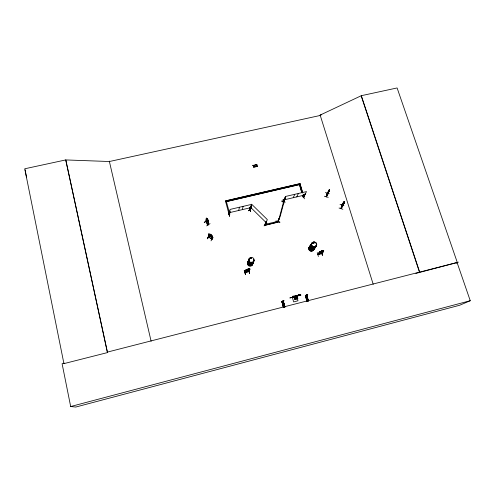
<?xml version="1.0" encoding="UTF-8"?>
<svg xmlns="http://www.w3.org/2000/svg" width="495" height="495" viewBox="0 0 495 495"><rect width="100%" height="100%" fill="white"/><g stroke="black" fill="none" stroke-linecap="round" stroke-linejoin="round"><path stroke-width="0.74" d="M283.957 300.774L283.115 300.799M283.313 300.787L282.261 301.857L283.975 300.83M344.266 201.855C337.089 213.494 347.366 193.922 343.245 205.202M212.064 238.961L208.587 237.012M278.184 221.135L278.004 221.574L280.127 216.606L285.541 196.348L283.084 202.065L285.572 196.459L306.504 191.577L303.751 197.078L303.361 197.01L303.85 196.787M283.276 202.034L283.27 201.719M208.785 237.26L208.828 234.203L209.15 234.395L208.853 237.383L208.643 236.95M211.631 238.875C211.148 238.609 212.677 235.533 211.947 236.183M278.072 221.463L278.017 221.048L278.091 221.395M341.828 205.215L342.094 205.023M341.841 205.085L341.148 208.519M327.115 193.533L329.392 189.573L327.523 194.294M327.436 193.186L326.341 196.843L327.362 193.229M206.347 221.624L206.211 221.909L205.982 221.432L208.401 224.736L208.649 221.407L206.347 218.14L206.007 221.463M206.149 221.859L206.316 218.437L206.155 221.748M206.347 218.14L206.495 219.953L208.537 222.441M207.108 218.734L207.083 219.118L206.755 218.728L206.706 219.44L208.185 221.537L207.919 219.805L207.145 218.71L207.089 219.978L207.801 220.993L207.857 220.287M206.662 225.881L210.041 223.616M207.3 219.007L207.758 219.662M207.603 220.226L204.212 222.416L207.046 220.597M207.919 219.805L207.894 220.182M206 221.519C209.694 231.982 208.401 214.725 208.036 224.538L208.29 224.705M208.018 224.47L208.395 221.383M207.454 238.726L209.459 235.224L210.288 235.28L209.564 234.444L211.551 235.589L210.777 235.558L211.52 236.418L210.517 235.49C207.875 234.661 205.444 243.559 209.373 235.267L207.281 238.677M328.371 193.174L329.348 189.56M266.347 221.185L265.103 224.278L265.357 224.526C268.667 217.509 264.225 223.963 265.382 224.433M265.196 224.223L265.499 224.445L265.326 224.099M208.803 233.968C209.936 234.166 207.987 233.615 208.723 234.915L209.125 235.502M208.587 237.043L208.865 233.956M209.15 234.395L208.785 237.346M229.884 211.934L229.519 214.49L229.142 214.552L229.494 214.465L230.014 211.173L229.655 211.26L229.148 214.583L230.033 209.428L251.448 204.429L250.006 209.701C251.138 209.187 249.635 209.781 249.728 209.633M250.476 209.515L250.26 209.422M210.09 234.166L209.985 235.304L211.087 235.942L211.192 234.809L210.053 234.135M210.282 234.345L210.994 234.754M210.059 234.525L209.459 234.302L209.397 234.958L211.674 236.282L211.21 234.859M211 240.848L213.153 237.464M212.021 236.065L212.027 239.023M212.33 235.973L211.959 239.209L212.367 235.991L209.23 234.085M307.432 299.822L307.544 299.395L307.11 299.289M313.91 242.952L313.49 242.513M314.777 246.85L314.82 246.448M307.011 299.704L307.123 299.277M283.258 202.028C283.394 199.021 286.791 195.451 283.66 201.787M251.936 261.904L252.116 262.084M251.213 257.876L250.885 258.303L250.823 257.771M225.46 200.939L300.001 183.676L225.46 200.939L229.037 214.347L229.816 214.075L229.055 214.255M225.64 201.774L300.218 184.394L226.394 201.595M226.401 201.595L229.804 214.168M342.856 205.388L344.062 202.214M228.566 212.534L229.606 216.389L228.504 212.609M229.154 214.558L229.538 214.372M329.163 190.204L328.6 192.413M343.877 205.586L340.034 204.441M238.726 210.48L239.431 207.232M318.322 254.399L317.877 254.603L321.472 253.644M306.393 295.193C306.38 296.035 305.446 295.175 306.838 294.816M329.218 193.755L325.438 192.524M308.107 301.01L306.083 295.199L308.008 301.04M242.352 209.626L243.113 206.378M285.213 202.158L281.333 201.081M252.92 165.361L253.248 165.212L253.941 165.949L252.92 165.361L253.83 166.196L252.939 165.281M254.053 166.277L254.733 167.001L254.053 166.277L253.483 167.211M254.238 164.99L253.941 165.949M254.145 166.11L255.043 166.933L254.145 166.11L254.529 164.922M256.422 165.392L255.42 164.724L256.422 165.392L256.726 164.427M307.63 294.649L307.011 294.692M249.728 209.744L250.068 209.397L249.765 209.651M307.791 294.816L307.457 294.766M257.542 166.289L256.645 165.472L257.542 166.289L256.54 165.714L255.971 166.648M245.421 272.429L245.044 272.596L245.904 269.948L247.234 269.521M283.091 202.028L283.196 201.607M283.227 202.065L283.301 201.675M279.18 218.462L279.409 218.153L277.85 221.451M284.551 198.377L284.594 198.755L285.071 198.439M279.892 222.1L276 220.993M277.881 221.5L277.93 221.147M248.682 210.752L251.559 208.03L248.558 210.641M278.803 219.7L284.142 199.726M250.507 206.384L250.903 206.434L250.507 206.384L249.641 209.744L250.365 209.769L251.336 206.458L250.971 206.297L251.336 206.458M342.893 205.326L343.431 203.303L343.542 203.649L344.316 202.294M249.981 209.509L250.866 206.304M250.637 211.39L249.542 207.628L250.649 211.439M343.115 203.42L342.373 206.267L343.536 202.665L343.153 203.439M344.124 201.805L341.927 205.413M343.264 205.462L343.221 205.085L341.049 208.624M344.334 202.238C343.122 205.765 345.114 200.679 343.994 202.69M342.856 209.267L339.069 208.024M328.692 190.996L328.036 193.31L329.379 189.851L328.68 191.615L328.612 191.305M275.932 221.215L279.848 222.274M328.228 193.39L328.457 193.106L326.378 196.769M329.398 190.191L329.014 191.386M328.222 197.344L324.367 196.237M326.205 196.8L327.306 193.062M208.383 224.681L206.093 221.463M328.6 191.336L328.012 193.403L328.587 192.406M255.952 166.722L256.336 165.553L255.42 164.724M256.627 165.547L257.016 164.365M253.465 167.285L253.848 166.116M246.386 269.744L245.86 269.954L245.384 271.241L245.644 270.431L249.245 269.453M245.464 272.25L246.25 270.171L245.848 270.122L245.087 272.578L249.028 271.551L248.651 271.421M245.433 272.479L246.213 270.029M249.053 271.532L249.851 268.927L247.339 269.231L246.832 270.66L248.063 270.338L248.471 269.268M245.557 274.44L244.425 270.542M247.364 269.732L248.125 269.62M247.574 269.181L248.379 268.983M247.686 269.818L248.991 269.212L248.026 269.744L248.787 269.855L246.473 270.437M264.07 225.887L266.941 223.196M248.385 269.373L248.923 269.633M248.663 268.859L248.509 269.175L249.14 269.107L248.719 270.171L246.17 270.827L246.56 269.738L247.265 269.478M264.905 225.299L277.93 222.113L264.905 225.299L264.732 224.47L277.72 221.376L277.893 222.206M265.499 224.445L267.306 219.576L251.615 204.2L250.73 207.479L266.174 222.632M248.985 271.6L249.82 269.138L248.564 271.526L249.022 271.371M249.455 269.231L248.651 271.439M249.282 270.183L249.82 268.983L249.455 268.983M245.588 270.728L249.047 270.091L249.851 268.927M249.035 270.808L249.604 273.475M314.492 246.572L314.826 246.634M313.242 242.55L313.366 243.082L313.892 242.927M313.335 242.575L313.434 242.971L313.824 242.785M282.713 199.912L283.864 203.581M283.604 201.595L284.767 198.947M277.98 221.042L279.267 218.116M343.542 202.969L342.899 205.307L343.969 203.278M251.169 258.173L250.891 257.808M328.364 191.503L328.717 190.711M318.322 254.257L317.821 254.455L319.937 251.701M293.226 197.722L294.76 194.318M303.546 197.016L303.874 196.948L303.447 197.053M296.771 196.892L298.355 193.477M283.74 201.638L283.375 201.75L283.746 201.496M245.421 272.256L245.031 272.429L248.948 271.464M299.091 295.639L300.873 295.125L295.781 296.239L300.842 295.014L295.713 296.418M282.911 301.078C281.872 301.82 283.437 300.768 282.28 301.913L283.152 301.628M229.507 214.366L229.16 214.273M303.243 195.123L304.369 198.829M303.188 194.64L303.837 196.812L303.095 196.991L302.717 195.438M303.404 197.14L305.421 193.545L305.112 193.755M303.732 196.911L305.421 193.545M65.86 160.225L107.514 352.576L63.929 363.627L24.75 168.783L65.717 159.928L109.395 161.519L320.308 115.446L320.191 115.063L361.319 95.69L397.108 87.949L457.293 262.461L107.409 352.094M327.115 193.588L329.379 189.851M328.996 190.804L328.21 192.716L328.68 191.924M326.186 196.713L328.457 193.106M212.268 236.926L211.823 237.074C206.434 233.436 209.886 237.049 212.231 236.907M305.99 295.28L305.774 295.868L307.593 294.964M341.822 205.079L340.876 208.655M343.481 202.69L344.242 201.57M343.722 203.86L344.006 203.426M343.295 205.178L340.975 208.29M341.123 208.346L343.351 205.128M298.207 295.094L299.951 294.5L294.834 296.4L299.982 294.618L295.8 296.394M283.672 307.277L281.933 301.412L283.387 307.352L281.853 301.505L283.295 301.139L284.922 306.95M282.032 301.387L281.773 301.529M318.774 253.131L319.442 252.233L323.266 251.287M282.367 301.424L282.855 301.121M319.832 252.029L320.147 251.8L317.951 254.609M320.147 251.8L318.279 254.263M282.138 302.148L283.412 301.888M283.072 300.886L282.639 301.276M283.282 301.139L284.897 307.178M321.558 250.953L320.438 251.479L323.779 250.748L321.7 253.638M321.719 250.909L322.499 250.718M321.929 251.423L321.156 251.621M322.523 250.977C323.315 249.777 319.826 251.726 320.29 252.537L321.484 252.227L322.424 251.039M322.752 250.612L322.573 250.953M322.307 251.144L322.072 251.51L323.452 250.736M318.396 256.447L317.252 252.586M321.311 253.595L323.297 251.027C323.934 251.274 322.121 253.947 321.286 253.57M321.311 253.737L323.693 251.076M282.967 305.39L284.309 305.031M283.171 306.127L284.507 305.786M283.357 306.782L284.699 306.424M297.755 298.621L294.989 299.395L294.432 297.328L297.155 296.604L297.755 298.621L297.155 296.604M295.243 297.099L294.024 297.346L295.911 296.189L295.367 296.845M294.816 297.353L294.061 297.458L295.948 296.301M295.397 297.254L295.583 297.866L295.397 297.254C296.61 296.208 297.136 297.978 295.583 297.866M296.691 296.462L292.397 297.606L293.677 301.931L297.984 300.774L297.346 298.615M295.948 299.104L295.694 298.262L296.734 297.854C297.582 299.122 294.575 298.869 296.913 298.473M294.989 299.395L294.432 297.328M295.694 298.262L296.734 297.854M306.95 301.319L305.446 295.422L307.302 301.22M305.656 296.152L306.9 295.899M307.098 301.492L305.365 295.503L306.69 295.169L308.435 300.929L306.566 295.206M306.485 299.376L307.828 299.023M306.714 300.094L308.038 299.753M306.9 300.743L308.224 300.409M251.54 208.098L248.7 210.79M291.741 297.613L295.354 296.35L289.965 297.94L295.354 296.35M295.633 296.443C298.12 295.663 293.263 297.421 295.812 296.227C294.265 295.676 288.678 296.864 295.868 296.381M295.404 296.957L295.75 296.796M245.737 271.409L249.325 270.177M245.625 270.672L249.56 269.701M296.344 298.887L296.288 298.893M321.936 252.512L322.554 252.11M415.831 273.413L457.293 262.461M208.649 221.407L208.414 220.925M319.492 252.747L319.238 252.518L323.099 251.565M246.3 270.858L247.556 270.289M321.632 251.534L322.919 250.977L321.83 251.547L322.381 251.714L320.154 252.264L321.292 251.677L320.735 251.528L321.54 251.491M246.46 270.431L247.475 269.88L246.751 269.756L247.785 269.744M306.083 295.162L306.516 295.218L308.187 300.997M456.371 263.266L458.358 262.09M320.779 252.165L319.646 252.747L321.886 252.172L321.311 252.023M306.269 295.41L305.786 295.923L306.671 295.701M248.942 269.645L246.368 270.276L248.447 269.398M294.11 296.264L292.514 296.635L295.577 296.282M457.095 262.579L470.25 300.719L459.645 305.254L75.76 407.051L70.68 406.531L62.092 363.695L64.319 363.12M319.894 251.708L320.451 251.485M307.024 299.692L307.445 299.809M318.335 254.436L320.568 251.497L321.298 251.231M313.354 242.408L313.836 242.476M314.597 246.442L314.907 246.529M250.86 257.672L250.557 258.142M251.151 258.359L250.575 258.031M320.098 252.11L320.772 251.794M305.508 295.484L305.267 295.546M247.506 270.295L248.54 270.264L247.778 270.159M211.971 239.085L208.797 237.241M244.264 270.586L245.545 274.484L244.252 270.592M295.051 297.285L295.781 296.907M306.325 295.267L306.764 295.156M294.389 297.377L297.111 296.654M295.725 297.699L296.616 297.464M70.68 406.531L470.25 300.719M322.319 251.188L321.014 251.479M306.764 295.082L308.267 300.972M245.885 270.258L246.25 270.171M249.492 269.373L249.857 269.28M247.036 270.115L248.273 269.806M320.766 251.93L321.967 251.639M319.454 252.766L322.474 252.023M317.864 254.442L321.614 253.496M230.051 211.309L229.655 211.26M229.476 212.646L250.563 207.708M284.173 199.838L304.796 195.011M303.15 196.886L303.893 196.713L303.243 194.535M254.733 167.001L255.061 166.852M321.688 114.735L320.141 115.075L373.199 284.26M283.765 307.247L282.2 301.424M295.67 296.14L296.183 296.177L295.701 296.251M250.847 257.66L251.349 257.951M294.073 296.152L295.775 296.115M249.22 269.472L249.629 269.447M246.968 270.084L247.543 270.165M319.646 252.704L321.292 252.481L322.579 251.466L320.117 252.091M245.371 271.198L245.774 271.39M210.047 234.642L211.148 235.286M208.754 234.327L209.076 234.512M206.304 218.165L207.108 219.167M250.148 209.447L250.458 209.676M318.761 253.087L322.598 252.097M283.48 305.724C284.718 306.195 283.326 304.53 283.542 305.774M207.139 219.273L208.376 220.949M361.319 95.69L419.661 272.095M361.202 95.912L419.494 272.207M321.54 252.221L322.517 255.439L321.379 252.221M300.001 183.676L302.81 193.087M299.951 183.787L302.544 192.468M301.851 192.536L299.475 184.567L301.802 192.642M302.662 195.537L303.095 196.991M296.288 297.019L296.474 297.631M296.585 298.021L296.839 298.862M295.843 298.095L296.022 298.708M305.681 295.441L307.383 301.208M305.446 295.422L307.203 301.251M246.145 270.208L245.644 270.431M283.165 301.096L284.749 306.999M283.288 301.919L284.718 307.005M283.202 301.938L284.656 307.018M283.146 301.938L284.582 307.03M283.029 301.981L284.489 307.061M282.187 301.424L283.845 307.234M281.933 301.412L283.573 307.506M249.468 268.927L246.355 269.695M248.682 270.19L249.542 273.494M109.302 161.116L151.117 341.265M65.717 159.928L107.409 352.496M25.084 169.797L26.482 177.024M248.54 260.463A2.605 2.537 20.6 0 0 250.451 264.293A2.605 2.537 20.6 0 0 253.298 261.162L253.316 261.193A2.617 2.543 20.6 0 1 251.868 264.175A2.605 2.537 20.6 0 1 248.626 263.297A2.605 2.537 20.6 0 1 248.917 260.048A2.617 2.543 20.6 0 0 248.626 263.272A2.617 2.543 20.6 0 0 251.868 264.175A2.605 2.537 20.6 0 0 253.261 261.261M253.551 259.256A2.673 2.593 20.6 0 1 252.58 262.796A2.673 2.593 20.6 0 1 248.942 261.781A2.673 2.593 20.6 0 1 249.919 258.242M253.768 259.937A2.636 2.562 20.6 0 1 252.134 262.987A2.636 2.562 20.6 0 1 248.855 261.601A2.636 2.562 20.6 0 1 249.919 258.31M253.811 259.819A2.636 2.562 20.6 0 1 252.178 262.876A2.636 2.562 20.6 0 1 248.898 261.49A2.636 2.562 20.6 0 1 249.963 258.192M253.663 261.212A2.661 2.586 20.6 0 1 250 263.55A2.624 2.549 20.6 0 1 249.133 259.405M249.133 259.3A2.661 2.586 20.6 0 0 250 263.55A2.624 2.549 20.6 0 0 253.595 261.286M252.772 262.554A2.593 2.518 20.7 0 1 249.944 265.673A2.593 2.518 20.7 0 1 248.044 261.867M252.821 262.511A2.624 2.555 20.7 0 1 251.194 265.555A2.624 2.555 20.7 0 1 247.921 264.175A2.624 2.555 20.7 0 1 248.985 260.89M252.815 262.443A2.593 2.525 20.7 0 1 249.987 265.561A2.593 2.525 20.7 0 1 248.088 261.75M248.694 260.673A2.599 2.531 20.6 0 0 249.536 264.831A2.599 2.531 20.6 0 0 253.118 262.542A2.636 2.568 20.6 0 1 249.536 264.825A2.636 2.568 20.6 0 1 248.682 260.605M252.654 263.767A2.586 2.518 20.7 0 1 249.09 266.044A2.586 2.518 20.7 0 1 248.255 261.911M253.162 262.43A2.605 2.531 20.6 0 1 249.573 264.72A2.605 2.531 20.6 0 1 248.731 260.556M312.326 242.958A2.648 2.525 32.2 0 0 311.25 246.027A2.648 2.518 32.2 0 0 314.177 247.766A2.648 2.518 32.2 0 0 316.268 245.285A2.648 2.525 32.2 0 1 314.201 247.729A2.648 2.525 32.2 0 1 311.25 246.027A2.648 2.518 32.2 0 1 312.302 242.996M312.951 242.717A2.648 2.525 32.2 0 1 314.3 242.742M316.2 245.328A2.611 2.487 32.2 0 1 314.139 247.772A2.611 2.487 32.2 0 1 311.231 246.095A2.611 2.487 32.2 0 1 312.289 243.07M312.902 242.835A2.611 2.487 32.2 0 1 314.232 242.859M312.92 242.754A2.648 2.518 32.2 0 1 314.276 242.779M315.773 245.99A2.636 2.512 32.2 0 1 313.681 248.459A2.636 2.512 32.2 0 1 310.749 246.77A2.636 2.512 32.2 0 1 311.819 243.713M315.68 246.071A2.599 2.475 32.2 0 1 313.403 248.527A2.599 2.475 32.2 0 1 310.6 246.411A2.599 2.475 32.2 0 1 312.394 243.583M315.222 246.72A2.593 2.475 32.3 0 1 313.168 249.152A2.593 2.475 32.3 0 1 310.285 247.481A2.593 2.475 32.3 0 1 311.336 244.474A2.58 2.463 32.3 0 0 310.885 248.44A2.58 2.463 32.3 0 0 314.876 247.995M314.721 247.426A2.58 2.456 32.3 0 1 312.679 249.845A2.58 2.456 32.3 0 1 309.808 248.187A2.58 2.456 32.3 0 1 310.854 245.198M314.294 248.075A2.605 2.481 32.4 0 1 310.798 250.334A2.605 2.481 32.4 0 1 309.87 246.213M314.207 248.15A2.568 2.45 32.4 0 1 312.172 250.563A2.568 2.45 32.4 0 1 309.313 248.911A2.568 2.45 32.4 0 1 310.359 245.935M309.975 246.504A2.555 2.438 32.4 0 0 308.936 249.468A2.555 2.438 32.4 0 0 311.782 251.107A2.555 2.438 32.4 0 0 313.781 248.756A2.555 2.438 32.4 0 1 311.782 251.107A2.555 2.438 32.4 0 1 308.905 249.511A2.555 2.438 32.4 0 1 309.944 246.541M314.74 248.001A2.617 2.494 32.3 0 1 310.705 249.276A2.617 2.494 32.3 0 1 310.891 245.087M315.191 246.758A2.58 2.463 32.3 0 1 315.117 247.401M343.375 203.575L343.06 204.701L343.895 202.82L343.375 203.575M283.363 201.576L283.728 201.484L283.394 201.564M295.001 298.887L295.169 299.438L295.001 298.887M295.967 297.743L296.134 298.306L295.967 297.743M208.098 220.745L207.578 220.473L208.055 221.63L206.718 219.755L207.256 220.028L206.792 218.901L208.098 220.745M249.189 261.168A2.636 2.562 20.5 0 0 253.743 261.249A2.636 2.562 20.5 0 0 251.46 257.351A2.636 2.562 20.5 0 0 249.189 261.168M251.887 264.126A2.617 2.543 20.6 0 0 253.304 261.174A2.617 2.543 20.6 0 1 251.887 264.126A2.617 2.543 20.6 0 1 248.645 263.222A2.617 2.543 20.6 0 1 248.936 259.955A2.617 2.543 20.6 0 0 248.645 263.222A2.617 2.543 20.6 0 0 251.887 264.126M311.664 245.136A2.624 2.5 32.1 0 0 316.027 246.355A2.624 2.5 32.1 0 0 314.758 242.092A2.624 2.5 32.1 0 0 311.664 245.136M311.633 245.198A2.617 2.487 32.1 0 0 315.977 246.411A2.617 2.487 32.1 0 0 314.709 242.166A2.617 2.487 32.1 0 0 311.633 245.198A2.611 2.487 32.1 0 0 315.971 246.405A2.611 2.487 32.1 0 0 314.709 242.173A2.611 2.487 32.1 0 0 311.633 245.198"/></g></svg>
